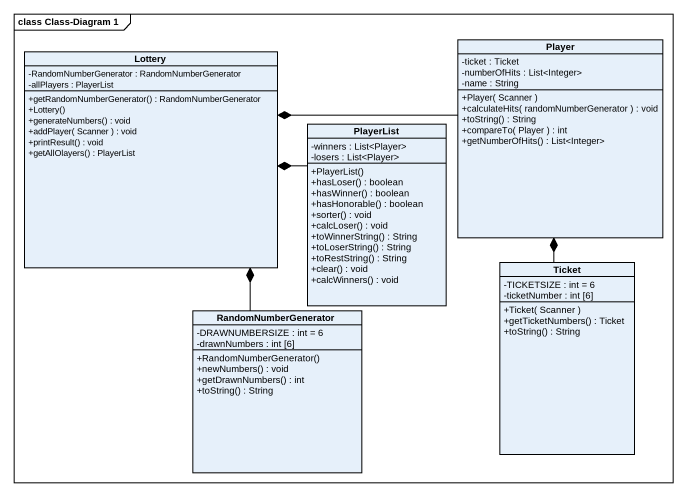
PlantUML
@startuml
mainframe class Class-Diagram 1
hide circle
hide empty members
skinparam classAttributeIconSize 0
class Player {
  -ticket : Ticket
  -numberOfHits : List<Integer>
  -name : String
  +Player( Scanner )
  +calculateHits( randomNumberGenerator ) : void
  +toString() : String
  +compareTo( Player ) : int
  +getNumberOfHits() : List<Integer>
}
class Lottery {
  -RandomNumberGenerator : RandomNumberGenerator
  -allPlayers : PlayerList
  +getRandomNumberGenerator() : RandomNumberGenerator
  +Lottery()
  +generateNumbers() : void
  +addPlayer( Scanner ) : void
  +printResult() : void
  +getAllOlayers() : PlayerList
}
class PlayerList {
  -winners : List<Player>
  -losers : List<Player>
  +PlayerList()
  +hasLoser() : boolean
  +hasWinner() : boolean
  +hasHonorable() : boolean
  +sorter() : void
  +calcLoser() : void
  +toWinnerString() : String
  +toLoserString() : String
  +toRestString() : String
  +clear() : void
  +calcWinners() : void
}
class Ticket {
  -TICKETSIZE : int = 6
  -ticketNumber : int [6]
  +Ticket( Scanner )
  +getTicketNumbers() : Ticket
  +toString() : String
}
class RandomNumberGenerator {
  -DRAWNUMBERSIZE : int = 6
  -drawnNumbers : int [6]
  +RandomNumberGenerator()
  +newNumbers() : void
  +getDrawnNumbers() : int
  +toString() : String
}
Player *-- Ticket
Lottery *-right- Player
Lottery *-right- PlayerList
Lottery *-- RandomNumberGenerator
@enduml
